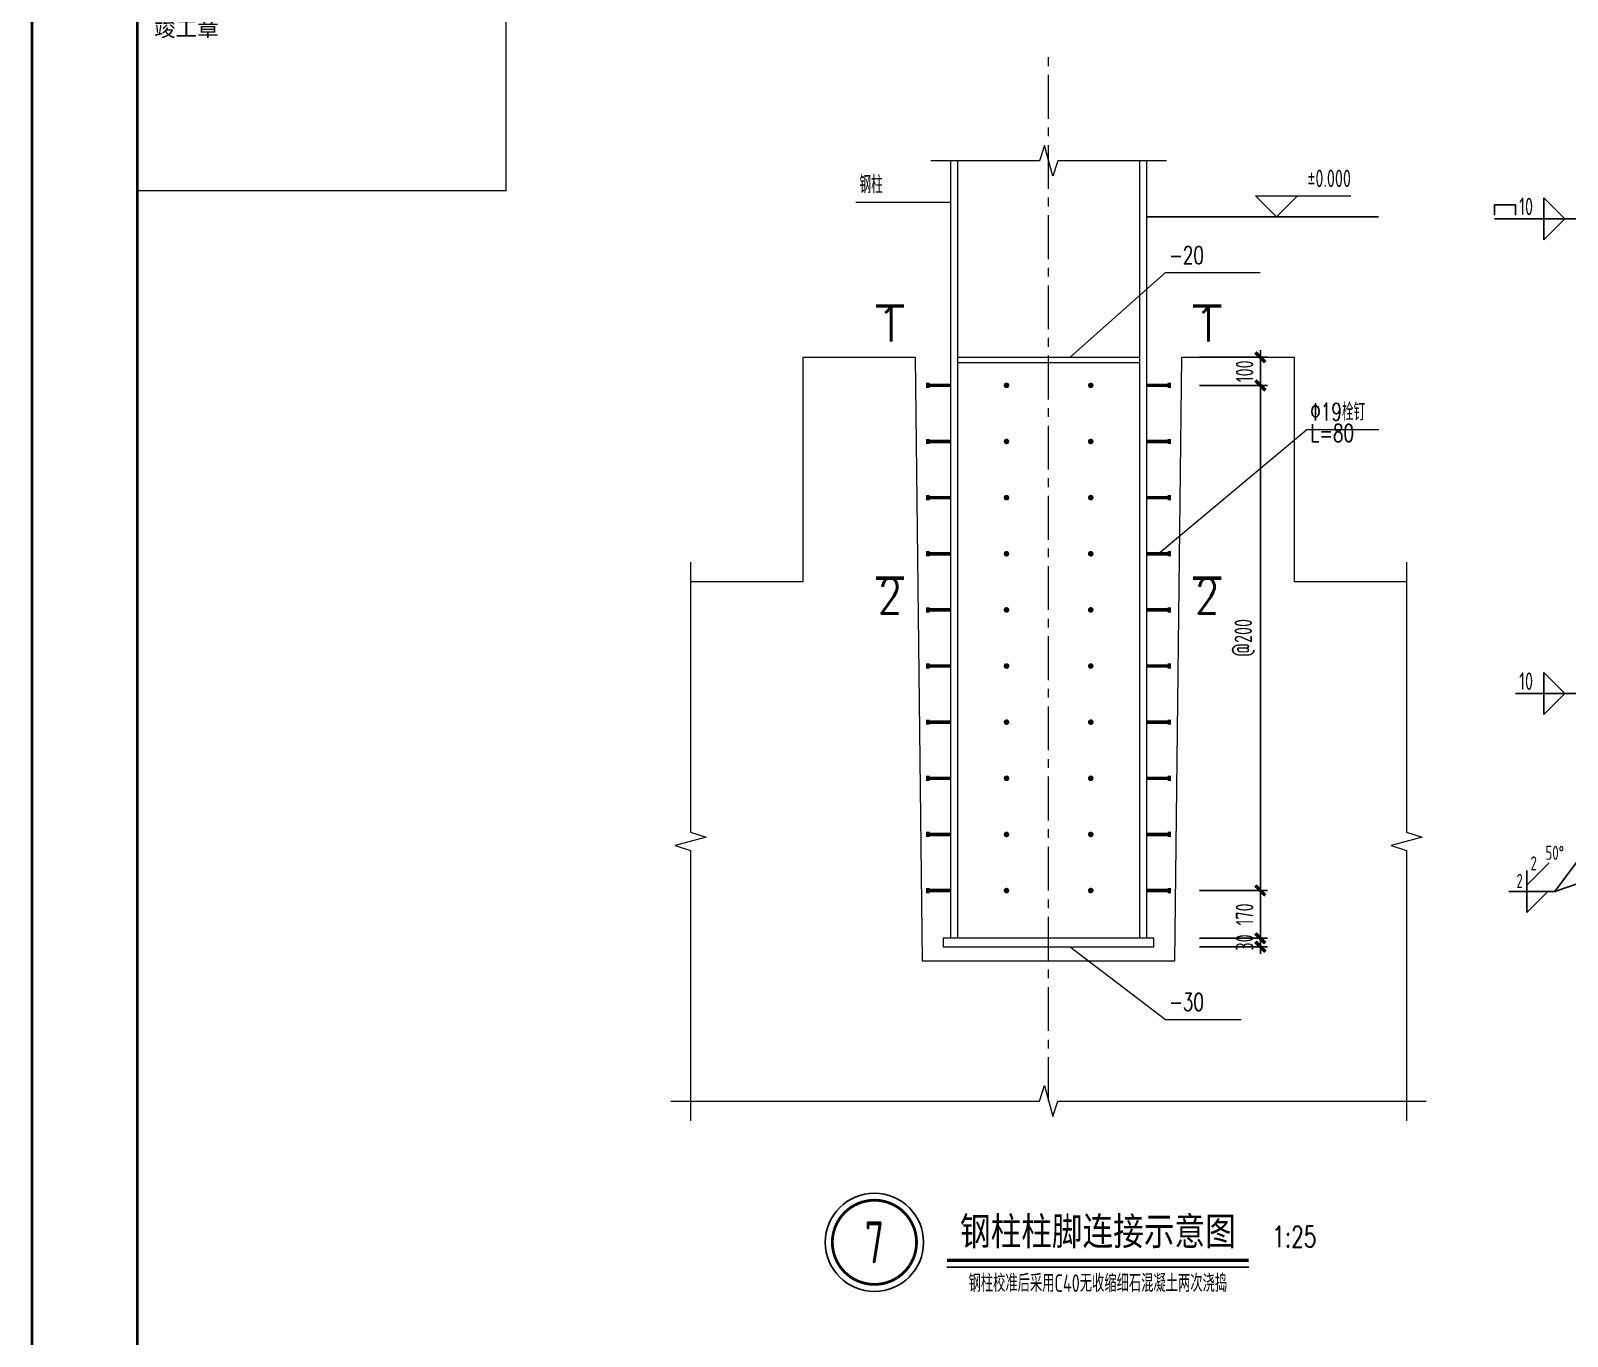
# Model space of a CAD drawing. Extents: x -1201378 to 2367219, y -619313 to 244905.
# Drawn here: x 312071 to 355850, y -435157 to -397945 of the extents above; entities that cross this region are included whole.
import ezdxf
from ezdxf.enums import TextEntityAlignment as Align

# ---------------------------------------------------------------- set-up
doc = ezdxf.new("R2010")
doc.units = 0
doc.header["$LTSCALE"] = 1000
doc.linetypes.add('CENTER', pattern=[2, 1.25, -0.25, 0.25, -0.25])
doc.layers.get('0').update_dxf_attribs({"linetype": 'CONTINUOUS'})
doc.layers.get('Defpoints').update_dxf_attribs({"linetype": 'CONTINUOUS'})
for name, color, linetype in [('0-cxFrame', 155, 'CONTINUOUS'), ('BOLT', 7, 'CONTINUOUS'), ('qianming', 155, 'CONTINUOUS'), ('S-SHAPE', 51, 'CONTINUOUS'), ('S-TEXT', 21, 'CONTINUOUS'), ('STXT_HF', 7, 'CONTINUOUS'), ('STXT_HF_TEXT', 7, 'CONTINUOUS'), ('WELD', 7, 'CONTINUOUS')]:
    doc.layers.add(name, color=color, linetype=linetype)
for name, color, linetype, lineweight in [('0-cxText', 131, 'CONTINUOUS', 25), ('S-bkl', 4, 'CONTINUOUS', 0), ('S-ct', 2, 'CONTINUOUS', 0), ('S-dim', 81, 'CONTINUOUS', 0), ('S-dote', 5, 'CENTER', 0), ('THIN', 7, 'CONTINUOUS', 0)]:
    doc.layers.add(name, color=color, linetype=linetype, lineweight=lineweight)
doc.styles.add('cx_biaoti', font='')
doc.styles.add('cx_tuming', font='simhei.ttf')
doc.styles.add('cx_tuqian1', font='')
doc.styles.add('TSSD_Dimension', font='tssdeng.shx', dxfattribs={"width": 0.7, "bigfont": 'hztxt.shx'})
doc.styles.add('TSSD_Label', font='tssdeng.shx', dxfattribs={"width": 0.7, "bigfont": 'hztxt.shx'})
doc.styles.add('TSSD_Norm', font='tj-romans1.shx', dxfattribs={"bigfont": 'tj-hztxt.shx'})
doc.styles.add('TSSD_Num', font='tssdeng.shx', dxfattribs={"width": 0.7, "bigfont": 'Hztxt.shx'})
doc.styles.add('TSSD_Rein', font='tj-romans1.shx', dxfattribs={"width": 0.7, "bigfont": 'tj-hztxt.shx'})
doc.styles.add('图框宋体', font='', dxfattribs={"width": 0.75})
doc.styles.add('黑体', font='simhei.ttf', dxfattribs={"width": 0.8})
doc.styles.get('cx_biaoti').set_extended_font_data('SimSun')
doc.styles.get('cx_tuqian1').set_extended_font_data('SimSun')
doc.styles.get('图框宋体').set_extended_font_data('SimSun')
doc.dimstyles.new('TSSD_25_200', dxfattribs={"dimtxt": 500, "dimasz": 200, "dimexe": 200, "dimexo": 500, "dimgap": 200, "dimtad": 1, "dimdec": 0, "dimlfac": 0.125, "dimzin": 0, "dimdsep": 46, "dimtxsty": 'TSSD_Dimension', "dimblk": 'ARCHTICK', "dimcen": 0, "dimdle": 200, "dimclrt": 7, "dimadec": 0, "dimazin": 0, "dimtfac": 1, "dimtdec": 0, "dimtix": 1, "dimtmove": 2, "dimatfit": 3, "dimfxl": 1, "dimtolj": 1, "dimtzin": 0, "dimarcsym": 0})
doc.dimstyles.new('TSSD_LEADER_STYLE_200.0', dxfattribs={"dimtxt": 0.18, "dimasz": 200, "dimexe": 0.18, "dimexo": 0.0625, "dimgap": 0.09, "dimtad": 0, "dimtih": 1, "dimtoh": 1, "dimdec": 4, "dimzin": 0, "dimdsep": 46, "dimtxsty": 'Standard', "dimcen": 0.09, "dimadec": 0, "dimazin": 0, "dimtfac": 1, "dimtdec": 4, "dimtofl": 0, "dimtmove": 0, "dimatfit": 3, "dimfxl": 1, "dimtolj": 1, "dimtzin": 0, "dimarcsym": 0})

# ---------------------------------------------------------------- blocks, each defined once
blk = doc.blocks.new('zjcx_lan_xinxi(Dragon)')
for p, q in [((7000, -3200), (0, -3200)), ((7000, -6700), (0, -6700)), ((7000, -10200), (0, -10200)), ((7000, -13700), (0, -13700)), ((7000, -17200), (0, -17200))]:
    blk.add_line(p, q)
at = {"const_width": 25}
blk.add_lwpolyline([(0, -20700), (7000, -20700), (7000, 0), (0, 0)], close=True, dxfattribs=at)
for points in [[(2500, -3200), (2500, 0)], [(4500, -3200), (4500, 0)], [(0, -800), (7000, -800)], [(0, -1600), (7000, -1600)], [(0, -2400), (7000, -2400)]]:
    blk.add_lwpolyline(points)
for points in [[(7000, -3200), (7000, 0)], [(0, -3200), (7000, -3200)], [(0, -20700), (7000, -20700), (7000, -3200)], [(0, -20700), (7000, -20700)]]:
    blk.add_lwpolyline(points, dxfattribs=at)
at = {"style": '图框宋体'}
for s, p in [('实   名', (3500, -400)), ('签   名', (5750, -400)), ('项目负责人', (1204, -1200)), ('专业负责人', (1250, -2000)), ('设  计  人', (1250, -2800))]:
    blk.add_text(s, height=300, dxfattribs=at).set_placement(p, align=Align.MIDDLE)
for s, p in [('注册（执业）章', (318, -3771)), ('预留章', (318, -7271)), ('出图章(未盖出图专用章本图无效)', (318, -10771)), ('审图章', (318, -14271)), ('竣工章', (318, -17771))]:
    blk.add_text(s, height=300, dxfattribs=at).set_placement(p)
blk = doc.blocks.new('T-信息(Dragon)')
at = {"layer": '0-cxFrame'}
blk.add_blockref('zjcx_lan_xinxi(Dragon)', (0, 0), dxfattribs=at)
at = {"layer": 'qianming', "color": 3, "style": 'cx_biaoti'}
for s, p in [('宋月飞', (3497, -1185)), ('姚明光', (3497, -1985)), ('黄岩峰', (3497, -2785))]:
    blk.add_text(s, height=350, dxfattribs=at).set_placement(p, align=Align.MIDDLE_CENTER)
blk = doc.blocks.new('TK22.A0 L(Dragon)')
at = {"layer": '0-cxFrame', "color": 7, "const_width": 0.5}
blk.add_lwpolyline([(0, 0), (-1486, 0), (-1486, 841), (0, 841)], close=True, dxfattribs=at)
at = {"layer": '0-cxFrame', "const_width": 0.5}
blk.add_lwpolyline([(-80, 10), (-1466, 10), (-1466, 831), (-80, 831)], close=True, dxfattribs=at)
at = {"layer": '0-cxFrame', "xscale": 0.009999999999999998, "yscale": 0.009999999999999998, "zscale": 0.009999999999999998}
blk.add_blockref('T-信息(Dragon)', (-1466, 831), dxfattribs=at)
at = {"style": '黑体', "flags": 4}
blk.add_attdef('图幅', text='', height=3.3, dxfattribs=at).set_placement((-40, 3), align=Align.RIGHT)
at = {"layer": '0-cxText', "flags": 4}
for tag, height, style, p in [('建设单位', 3.5, 'cx_tuming', (-45, 240)), ('项目名称', 3.5, 'cx_tuming', (-45, 210)), ('子项名称', 3.5, 'cx_tuming', (-45, 180)), ('工程编号', 3.3, 'cx_tuqian1', (-35, 165)), ('图名1', 3.5, 'cx_tuming', (-45, 87)), ('图名2', 3.5, 'cx_tuming', (-45, 79)), ('图名3', 3.5, 'cx_tuming', (-45, 71)), ('出图日期', 3.3, 'cx_tuqian1', (-39, 60)), ('专业', 3.3, 'cx_tuqian1', (-55, 52)), ('图号', 3.3, 'cx_tuqian1', (-55, 44)), ('版次', 3.3, 'cx_tuqian1', (-20, 44))]:
    blk.add_attdef(tag, text='', height=height, dxfattribs=dict(at, style=style)).set_placement(p, align=Align.MIDDLE)
at = {"layer": 'Defpoints', "color": 6, "flags": 4}
for tag, height, style, p in [('tufu', 3.3, '黑体', (-12, 12)), ('dwfname', 4, 'cx_tuqian1', (-80, 3))]:
    blk.add_attdef(tag, text='', height=height, dxfattribs=dict(at, style=style)).set_placement(p, align=Align.RIGHT)
blk = doc.blocks.new('_ArchTick')
at = {"color": 0, "linetype": 'ByBlock', "const_width": 0.5}
blk.add_lwpolyline([(-0.71, -0.71), (0.71, 0.71)], dxfattribs=at)
blk = doc.blocks.new('*D6217')
at = {"layer": 'Defpoints', "color": 0, "transparency": 16777216}
for p in [(344873, -423813), (344873, -424053), (347106, -424053)]:
    blk.add_point(p, dxfattribs=at)
at = {"layer": 'S-dim', "color": 0, "lineweight": -2, "transparency": 16777216}
for p, q in [((347106, -423813), (347106, -423613)), ((345373, -423813), (347306, -423813)), ((345373, -424053), (347306, -424053)), ((347106, -423813), (347106, -424053)), ((347106, -424053), (347106, -424253))]:
    blk.add_line(p, q, dxfattribs=at)
at = {"layer": 'S-dim', "color": 0, "lineweight": -2, "transparency": 16777216, "xscale": 200, "yscale": 200, "zscale": 200}
for p, rotation in [((347106, -423813), 270), ((347106, -424053), 90)]:
    blk.add_blockref('_ArchTick', p, dxfattribs=dict(at, rotation=rotation))
at = {"layer": 'S-dim', "color": 7, "transparency": 16777216, "insert": (346656, -423933), "char_height": 500, "attachment_point": 5, "rotation": 90, "style": 'TSSD_Dimension'}
blk.add_mtext('\\A1;30', dxfattribs=at)
blk = doc.blocks.new('*D6218')
at = {"layer": 'Defpoints', "color": 0, "transparency": 16777216}
for p in [(344873, -407253), (344873, -408053), (347106, -408053)]:
    blk.add_point(p, dxfattribs=at)
at = {"layer": 'S-dim', "color": 0, "lineweight": -2, "transparency": 16777216}
for p, q in [((347106, -407253), (347106, -407053)), ((345373, -407253), (347306, -407253)), ((347106, -407253), (347106, -408053)), ((345373, -408053), (347306, -408053)), ((347106, -408053), (347106, -408253))]:
    blk.add_line(p, q, dxfattribs=at)
at = {"layer": 'S-dim', "color": 0, "lineweight": -2, "transparency": 16777216, "xscale": 200, "yscale": 200, "zscale": 200}
for p, rotation in [((347106, -407253), 270), ((347106, -408053), 90)]:
    blk.add_blockref('_ArchTick', p, dxfattribs=dict(at, rotation=rotation))
at = {"layer": 'S-dim', "color": 7, "transparency": 16777216, "insert": (346656, -407653), "char_height": 500, "attachment_point": 5, "rotation": 90, "style": 'TSSD_Dimension'}
blk.add_mtext('\\A1;100', dxfattribs=at)
blk = doc.blocks.new('*D6219')
at = {"layer": 'Defpoints', "color": 0, "transparency": 16777216}
for p in [(344873, -408053), (344873, -422453), (347106, -422453)]:
    blk.add_point(p, dxfattribs=at)
at = {"layer": 'S-dim', "color": 0, "lineweight": -2, "transparency": 16777216}
for p, q in [((347106, -407853), (347106, -422653)), ((345373, -408053), (347306, -408053)), ((345373, -422453), (347306, -422453))]:
    blk.add_line(p, q, dxfattribs=at)
at = {"layer": 'S-dim', "color": 0, "lineweight": -2, "transparency": 16777216, "xscale": 200, "yscale": 200, "zscale": 200}
for p, rotation in [((347106, -408053), 90), ((347106, -422453), 270)]:
    blk.add_blockref('_ArchTick', p, dxfattribs=dict(at, rotation=rotation))
at = {"layer": 'S-dim', "color": 7, "transparency": 16777216, "insert": (346656, -415253), "char_height": 500, "attachment_point": 5, "rotation": 90, "style": 'TSSD_Dimension'}
blk.add_mtext('\\A1;@200', dxfattribs=at)
blk = doc.blocks.new('*D6220')
at = {"layer": 'Defpoints', "color": 0, "transparency": 16777216}
for p in [(344873, -422453), (344873, -423813), (347106, -423813)]:
    blk.add_point(p, dxfattribs=at)
at = {"layer": 'S-dim', "color": 0, "lineweight": -2, "transparency": 16777216}
for p, q in [((345373, -422453), (347306, -422453)), ((347106, -422253), (347106, -424013)), ((345373, -423813), (347306, -423813))]:
    blk.add_line(p, q, dxfattribs=at)
at = {"layer": 'S-dim', "color": 0, "lineweight": -2, "transparency": 16777216, "xscale": 200, "yscale": 200, "zscale": 200}
for p, rotation in [((347106, -422453), 90), ((347106, -423813), 270)]:
    blk.add_blockref('_ArchTick', p, dxfattribs=dict(at, rotation=rotation))
at = {"layer": 'S-dim', "color": 7, "transparency": 16777216, "insert": (346656, -423133), "char_height": 500, "attachment_point": 5, "rotation": 90, "style": 'TSSD_Dimension'}
blk.add_mtext('\\A1;170', dxfattribs=at)
blk = doc.blocks.new('_WELD004')
at = {"color": 0, "linetype": 'ByBlock'}
for p, q in [((0, 1), (1, 0)), ((0, 0), (0, 1))]:
    blk.add_line(p, q, dxfattribs=at)
blk = doc.blocks.new('_WELD0013')
at = {"color": 0, "linetype": 'ByBlock'}
for p, q in [((0.5, 1), (0, 1)), ((0.5, 0), (0.5, 1)), ((0, 0), (0.5, 0))]:
    blk.add_line(p, q, dxfattribs=at)
blk = doc.blocks.new('_WELD008')
at = {"color": 0, "linetype": 'ByBlock'}
for p, q in [((0, 0.3), (1.061, 1.361)), ((0, 0), (0, 1))]:
    blk.add_line(p, q, dxfattribs=at)
for tag, p in [('C', (1.286, 1.416)), ('B', (0.288, 0.856)), ('A', (-0.303, -0.009))]:
    blk.add_attdef(tag, text='', height=0.8, dxfattribs=at).set_placement(p, align=Align.CENTER)
blk = doc.blocks.new('ts_idx2')
at = {"layer": 'THIN', "color": 0, "linetype": 'ByBlock', "lineweight": -2, "const_width": 0.0333}
blk.add_lwpolyline([(-0.5, 0, 1), (0.5, 0, 1)], format="xyb", close=True, dxfattribs=at)
at = {"layer": 'THIN', "color": 0, "linetype": 'ByBlock', "lineweight": -2}
blk.add_circle((0, 0), 0.583, dxfattribs=at)
at = {"layer": 'THIN', "color": 0, "linetype": 'ByBlock', "lineweight": -2, "style": 'TSSD_Num', "width": 0.7}
blk.add_attdef('A', text='', height=0.5, dxfattribs=at).set_placement((0, 0), align=Align.MIDDLE_CENTER)

msp = doc.modelspace()

# ---------------------------------------------------------------- linework, layer by layer
at = {"layer": 'BOLT', "const_width": 80}
for points in [[(339832.6, -408053.5, 1), (339912.6, -408053.5, 1)], [(342312.6, -408053.5, -1), (342232.6, -408053.5, -1)], [(339832.6, -409653.5, 1), (339912.6, -409653.5, 1)], [(342312.6, -409653.5, -1), (342232.6, -409653.5, -1)], [(339832.6, -411253.5, 1), (339912.6, -411253.5, 1)], [(342312.6, -411253.5, -1), (342232.6, -411253.5, -1)], [(339832.6, -412853.5, 1), (339912.6, -412853.5, 1)], [(342312.6, -412853.5, -1), (342232.6, -412853.5, -1)], [(339832.6, -414453.5, 1), (339912.6, -414453.5, 1)], [(342312.6, -414453.5, -1), (342232.6, -414453.5, -1)], [(339832.6, -416053.5, 1), (339912.6, -416053.5, 1)], [(342312.6, -416053.5, -1), (342232.6, -416053.5, -1)], [(339832.6, -417653.5, 1), (339912.6, -417653.5, 1)], [(342312.6, -417653.5, -1), (342232.6, -417653.5, -1)], [(339832.6, -419253.5, 1), (339912.6, -419253.5, 1)], [(342312.6, -419253.5, -1), (342232.6, -419253.5, -1)], [(339832.6, -420853.5, 1), (339912.6, -420853.5, 1)], [(342312.6, -420853.5, -1), (342232.6, -420853.5, -1)], [(339832.6, -422453.5, 1), (339912.6, -422453.5, 1)], [(342312.6, -422453.5, -1), (342232.6, -422453.5, -1)]]:
    msp.add_lwpolyline(points, format="xyb", close=True, dxfattribs=at)
at = {"layer": 'S-bkl'}
for p, q in [((338272.6, -401653.5), (338272.6, -423813.5)), ((338472.6, -401653.5), (338472.6, -423813.5)), ((343672.6, -423813.5), (343672.6, -401653.5)), ((343872.6, -423813.5), (343872.6, -401653.5)), ((338472.6, -407253.5), (343672.6, -407253.5)), ((338472.6, -407397.5), (343672.6, -407397.5))]:
    msp.add_line(p, q, dxfattribs=at)
msp.add_lwpolyline([(338072.6, -423813.5), (338072.6, -424053.5), (344072.6, -424053.5), (344072.6, -423813.5)], close=True, dxfattribs=at)
at = {"layer": 'S-ct'}
for p, q in [((334072.6, -407253.5), (337272.6, -407253.5)), ((334072.6, -407253.5), (334072.6, -413653.5)), ((337272.6, -407253.5), (337472.6, -424453.5)), ((344672.6, -424453.5), (344872.6, -407253.5)), ((344872.6, -407253.5), (348072.6, -407253.5)), ((348072.6, -407253.5), (348072.6, -413653.5)), ((334072.6, -413653.5), (330872.6, -413653.5)), ((351272.6, -413653.5), (348072.6, -413653.5)), ((337472.6, -424453.5), (344672.6, -424453.5))]:
    msp.add_line(p, q, dxfattribs=at)
at = {"layer": 'S-dote'}
msp.add_line((341072.6, -428453.5), (341072.6, -398597.7), dxfattribs=at)
at = {"layer": 'S-SHAPE'}
msp.add_line((350472.6, -403253.5), (343872.6, -403253.5), dxfattribs=at)
at = {"layer": 'S-TEXT'}
msp.add_line((338175.4, -433192.2), (346775.4, -433192.2), dxfattribs=at)
at = {"layer": 'S-TEXT', "const_width": 100}
msp.add_lwpolyline([(338175.4, -432992.2), (346775.4, -432992.2)], dxfattribs=at)
at = {"layer": 'STXT_HF'}
for p, q in [((356183.5, -403305.3), (353778.6, -403305.3)), ((356183.5, -416835.8), (354372.8, -416835.8))]:
    msp.add_line(p, q, dxfattribs=at)
at = {"layer": 'THIN'}
for p, q in [((347565.4, -403253.5), (346965.4, -402653.5)), ((346965.4, -402653.5), (348165.4, -402653.5)), ((347565.4, -403253.5), (348165.4, -402653.5)), ((348165.4, -402653.5), (349686.5, -402653.5)), ((335583.1, -402831.3), (338272.6, -402831.3)), ((346965.4, -403253.5), (348165.4, -403253.5))]:
    msp.add_line(p, q, dxfattribs=at)
for points in [[(344432.6, -401653.5), (341332.6, -401653.5), (341192.6, -402093.5), (340952.6, -401213.5), (340812.6, -401653.5), (337712.6, -401653.5)], [(341681.9, -407253.5), (344406.5, -404841.2), (347096, -404841.2)], [(344192.6, -412853.5), (348428.5, -409308.6), (350481.2, -409308.6)], [(330872.6, -413093.5), (330872.6, -420793.5), (331312.6, -420933.5), (330432.6, -421173.5), (330872.6, -421313.5), (330872.6, -429013.5)], [(351272.6, -413093.5), (351272.6, -420793.5), (351712.6, -420933.5), (350832.6, -421173.5), (351272.6, -421313.5), (351272.6, -429013.5)], [(341681.9, -424053.5), (344406.5, -426128.2), (346554.9, -426128.2)], [(330312.6, -428453.5), (340812.6, -428453.5), (340952.6, -428013.5), (341192.6, -428893.5), (341332.6, -428453.5), (351832.6, -428453.5)]]:
    msp.add_lwpolyline(points, dxfattribs=at)
at = {"layer": 'THIN', "const_width": 100}
for points in [[(336954.5, -405791.7), (336154.5, -405791.7)], [(345190.7, -405791.7), (345990.7, -405791.7)], [(337632.6, -408128.5), (337632.6, -407978.5)], [(338272.6, -408053.5), (337632.6, -408053.5)], [(343872.6, -408053.5), (344512.6, -408053.5)], [(344512.6, -408128.5), (344512.6, -407978.5)], [(337632.6, -409728.5), (337632.6, -409578.5)], [(338272.6, -409653.5), (337632.6, -409653.5)], [(343872.6, -409653.5), (344512.6, -409653.5)], [(344512.6, -409728.5), (344512.6, -409578.5)], [(337632.6, -411328.5), (337632.6, -411178.5)], [(338272.6, -411253.5), (337632.6, -411253.5)], [(343872.6, -411253.5), (344512.6, -411253.5)], [(344512.6, -411328.5), (344512.6, -411178.5)], [(337632.6, -412928.5), (337632.6, -412778.5)], [(338272.6, -412853.5), (337632.6, -412853.5)], [(343872.6, -412853.5), (344512.6, -412853.5)], [(344512.6, -412928.5), (344512.6, -412778.5)], [(336954.5, -413547.3), (336154.5, -413547.3)], [(345190.7, -413547.3), (345990.7, -413547.3)], [(337632.6, -414528.5), (337632.6, -414378.5)], [(338272.6, -414453.5), (337632.6, -414453.5)], [(343872.6, -414453.5), (344512.6, -414453.5)], [(344512.6, -414528.5), (344512.6, -414378.5)], [(337632.6, -416128.5), (337632.6, -415978.5)], [(338272.6, -416053.5), (337632.6, -416053.5)], [(343872.6, -416053.5), (344512.6, -416053.5)], [(344512.6, -416128.5), (344512.6, -415978.5)], [(337632.6, -417728.5), (337632.6, -417578.5)], [(338272.6, -417653.5), (337632.6, -417653.5)], [(343872.6, -417653.5), (344512.6, -417653.5)], [(344512.6, -417728.5), (344512.6, -417578.5)], [(337632.6, -419328.5), (337632.6, -419178.5)], [(338272.6, -419253.5), (337632.6, -419253.5)], [(343872.6, -419253.5), (344512.6, -419253.5)], [(344512.6, -419328.5), (344512.6, -419178.5)], [(337632.6, -420928.5), (337632.6, -420778.5)], [(338272.6, -420853.5), (337632.6, -420853.5)], [(343872.6, -420853.5), (344512.6, -420853.5)], [(344512.6, -420928.5), (344512.6, -420778.5)], [(337632.6, -422528.5), (337632.6, -422378.5)], [(338272.6, -422453.5), (337632.6, -422453.5)], [(343872.6, -422453.5), (344512.6, -422453.5)], [(344512.6, -422528.5), (344512.6, -422378.5)]]:
    msp.add_lwpolyline(points, dxfattribs=at)
at = {"layer": 'WELD'}
msp.add_line((354185.7, -422477.2), (355493.2, -422477.2), dxfattribs=at)

# ---------------------------------------------------------------- block references
at = {"layer": '0-cxFrame', "xscale": 150, "yscale": 150, "zscale": 150}
msp.add_blockref('TK22.A0 L(Dragon)', (535008.3, -496102.2), dxfattribs=at)
at = {"layer": 'S-TEXT'}
ref = msp.add_blockref('ts_idx2', (336109.6, -432479.4), dxfattribs=dict(at, xscale=2400, yscale=2400, zscale=2400))
ref.add_attrib('1', '7', dxfattribs={"layer": 'THIN', "height": 1200, "style": 'TSSD_Num', "width": 0.7}).set_placement((336109.6, -432479.4), align=Align.MIDDLE_CENTER)
at = {"layer": 'STXT_HF', "xscale": 600, "yscale": 600, "zscale": 600, "rotation": 90}
msp.add_blockref('_WELD0013', (354378.6, -403205.3), dxfattribs=at)
at = {"layer": 'WELD', "xscale": 600, "yscale": 600, "zscale": 600}
for p in [(355178.6, -403305.3), (355178.6, -416835.8)]:
    msp.add_blockref('_WELD004', p, dxfattribs=at)
at = {"layer": 'WELD', "xscale": -600, "yscale": 600, "zscale": 600, "rotation": 180}
for p in [(355178.6, -403305.3), (355178.6, -416835.8), (354693.2, -422477.2)]:
    msp.add_blockref('_WELD004', p, dxfattribs=at)
at = {"layer": 'WELD'}
ref = msp.add_blockref('_WELD008', (354693.2, -422477.2), dxfattribs=dict(at, xscale=600, yscale=600, zscale=600))
ref.add_attrib('2', '2', dxfattribs={"height": 400, "style": 'TSSD_Label', "width": 0.7}).set_placement((354893.2, -421677.2), align=Align.MIDDLE_CENTER)
ref.add_attrib('2', '2', dxfattribs={"height": 400, "style": 'TSSD_Label', "width": 0.7}).set_placement((354493.2, -422177.2), align=Align.MIDDLE_CENTER)
ref.add_attrib('50%%d', '50%%d', dxfattribs={"height": 400, "style": 'TSSD_Label', "width": 0.7}).set_placement((355493.2, -421377.2), align=Align.MIDDLE_CENTER)

# ---------------------------------------------------------------- texts
at = {"layer": 'S-TEXT', "style": '黑体', "width": 0.8}
msp.add_text('钢柱柱脚连接示意图', height=800, dxfattribs=at).set_placement((342475.4, -432800.1), align=Align.BOTTOM_CENTER)
at = {"layer": 'S-TEXT', "style": 'TSSD_Norm', "width": 0.7}
msp.add_text('1:25', height=600, dxfattribs=at).set_placement((347442.4, -432800.1), align=Align.BOTTOM_LEFT)
at = {"layer": 'S-TEXT', "style": 'TSSD_Label', "width": 0.7}
msp.add_text('钢柱校准后采用C40无收缩细石混凝土两次浇捣', height=500, dxfattribs=at).set_placement((342475.4, -433392.2), align=Align.TOP_CENTER)
at = {"layer": 'STXT_HF_TEXT', "style": 'TSSD_Label', "width": 0.7}
for p in [(354478.6, -403205.3), (354478.6, -416735.8)]:
    msp.add_text('10', height=500, dxfattribs=at).set_placement(p)
at = {"layer": 'THIN', "style": 'TSSD_Rein', "width": 0.7}
for s, p in [('钢柱', (335683.1, -402731.3)), ('-20', (344506.5, -404741.2)), ('%%15119栓钉', (348528.5, -409208.6)), ('L=80', (348528.5, -409812.5)), ('-30', (344506.5, -426028.2))]:
    msp.add_text(s, height=500, dxfattribs=at).set_placement(p, align=Align.BOTTOM_LEFT)
at = {"layer": 'THIN', "style": 'TSSD_Label', "width": 0.7}
msp.add_text('%%P0.000', height=500, dxfattribs=at).set_placement((349686.5, -402553.5), align=Align.BOTTOM_RIGHT)
at = {"layer": 'THIN', "style": 'TSSD_Norm', "width": 0.8}
for s, p in [('1', (336554.5, -406299.4)), ('1', (345590.7, -406299.4)), ('2', (336554.5, -414055)), ('2', (345590.7, -414055))]:
    msp.add_text(s, height=1000, dxfattribs=at).set_placement(p, align=Align.MIDDLE_CENTER)

# ---------------------------------------------------------------- dimensions: what is measured, and where the dimension line sits
at = {"layer": 'S-dim'}
for base, p1, p2, picture, middle in [((347105.8, -408053.5), (344872.6, -407253.5), (344872.6, -408053.5), '*D6218', (346655.8, -407653.5)), ((347105.8, -423813.5), (344872.6, -422453.5), (344872.6, -423813.5), '*D6220', (346655.8, -423133.5)), ((347105.8, -424053.5), (344872.6, -423813.5), (344872.6, -424053.5), '*D6217', (346655.8, -423933.5))]:
    dim = msp.add_linear_dim(base=base, p1=p1, p2=p2, angle=90, dimstyle='TSSD_25_200', dxfattribs=at)
    dim.commit()
    dim.dimension.update_dxf_attribs({"geometry": picture, "text_midpoint": middle})
dim = msp.add_linear_dim(base=(347105.8, -422453.5), p1=(344872.6, -408053.5), p2=(344872.6, -422453.5), angle=90, text='@200', dimstyle='TSSD_25_200', dxfattribs=at)
dim.commit()
dim.dimension.update_dxf_attribs({"geometry": '*D6219', "text_midpoint": (346655.8, -415253.5)})

# ---------------------------------------------------------------- leaders
at = {"layer": 'WELD'}
for points in [[(362321.2, -420132.8), (355493.2, -422477.2)], [(356921.2, -420557.9), (355493.2, -422477.2)]]:
    msp.add_leader(points, dimstyle='TSSD_LEADER_STYLE_200.0', dxfattribs=at)

doc.saveas('drawing.dxf')
